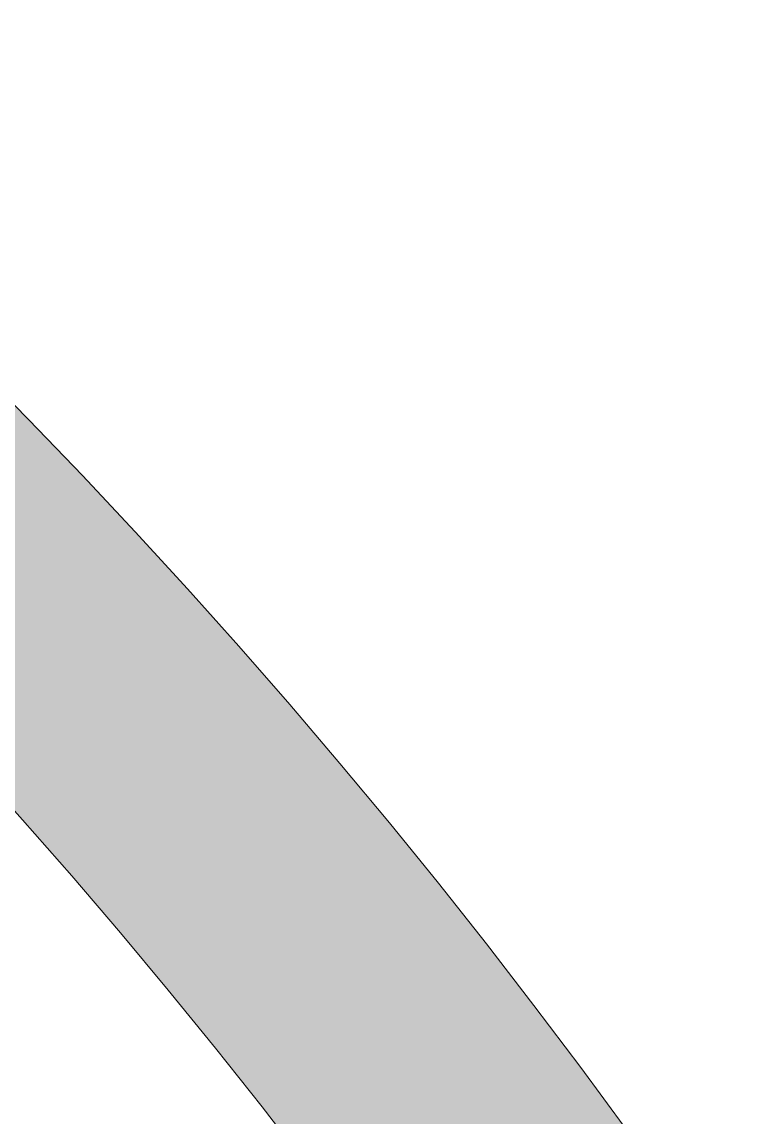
# Model space of a CAD drawing. Extents: x 605 to 1358, y -1353 to -598.
# Drawn here: x 1252.3 to 1294.8, y -754.6 to -690.5 of the extents above; entities that cross this region are included whole.
import ezdxf

# ---------------------------------------------------------------- set-up
doc = ezdxf.new("R2010")
doc.units = 0
doc.header["$MEASUREMENT"] = 0
doc.layers.add('katman 1', color=7, linetype='Continuous')

# ---------------------------------------------------------------- blocks, each defined once
blk = doc.blocks.new('block 3')
at = {"layer": 'katman 1', "true_color": 0x019245}
h = blk.add_hatch(color=114, dxfattribs=at)
h.dxf.hatch_style = 2
edge = h.paths.add_edge_path()
edge.add_spline(control_points=[(1358, -973.689), (1356.444, -1196.093), (1178.074, -1352.718), (975.942, -1349.866), (778.879, -1347.082), (605.192, -1183.676), (607.857, -971.903), (610.634, -751.494), (787.991, -599.642), (984.272, -599.024), (1176.496, -598.421), (1357.784, -755.335), (1358, -973.689)], knot_values=[0, 0, 0, 0, 1, 1, 1, 2, 2, 2, 3, 3, 3, 4, 4, 4, 4], degree=3, periodic=1)
edge = h.paths.add_edge_path()
edge.add_spline(control_points=[(984.302, -615.312), (794.825, -615.848), (625.672, -763.078), (624.101, -974.091), (622.605, -1174.698), (787.842, -1332.32), (978.771, -1333.585), (1172.469, -1334.866), (1337.84, -1185.284), (1341.525, -979.6), (1345.3, -768.944), (1170.95, -614.761), (984.302, -615.312)], knot_values=[0, 0, 0, 0, 1, 1, 1, 2, 2, 2, 3, 3, 3, 4, 4, 4, 4], degree=3, periodic=1)
at = {"layer": 'katman 1', "lineweight": 0}
for points in [[(1358, -973.689), (1356.444, -1196.093), (1178.074, -1352.718), (975.942, -1349.866), (778.879, -1347.082), (605.192, -1183.676), (607.857, -971.903), (610.634, -751.494), (787.991, -599.642), (984.272, -599.024), (1176.496, -598.421), (1357.784, -755.335), (1358, -973.689)], [(984.302, -615.312), (794.825, -615.848), (625.672, -763.078), (624.101, -974.091), (622.605, -1174.698), (787.842, -1332.32), (978.771, -1333.585), (1172.469, -1334.866), (1337.84, -1185.284), (1341.525, -979.6), (1345.3, -768.944), (1170.95, -614.761), (984.302, -615.312)]]:
    blk.add_open_spline(points, degree=3, knots=[0, 0, 0, 0, 1, 1, 1, 2, 2, 2, 3, 3, 3, 4, 4, 4, 4], dxfattribs=at)
blk = doc.blocks.new('block 2')
at = {"layer": 'katman 1'}
blk.add_blockref('block 3', (0, 0), dxfattribs=at)

msp = doc.modelspace()

# ---------------------------------------------------------------- block references
at = {"layer": 'katman 1'}
msp.add_blockref('block 2', (0, 0), dxfattribs=at)

doc.saveas('drawing.dxf')
